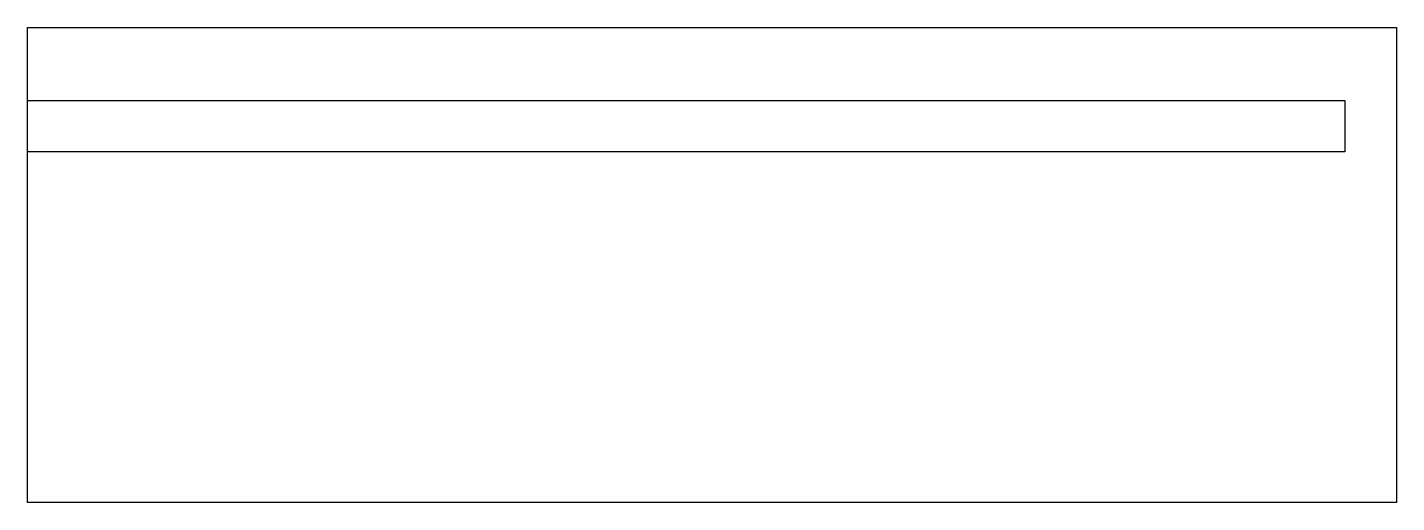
# Model space of a CAD drawing. Extents: x 0.1 to 44.7, y 0.1 to 15.5.
import ezdxf

# ---------------------------------------------------------------- set-up
doc = ezdxf.new("R2010")
doc.units = 0
doc.layers.get('0').update_dxf_attribs({"linetype": 'CONTINUOUS'})

msp = doc.modelspace()

# ---------------------------------------------------------------- linework, layer by layer
at = {"color": 0}
for p, q in [((0.088, 15.544), (44.676, 15.544)), ((0.088, 0.088), (0.088, 15.544)), ((44.676, 15.544), (44.676, 0.088)), ((44.676, 0.088), (0.088, 0.088))]:
    msp.add_line(p, q, dxfattribs=at)
at = {"color": 1}
for p, q in [((0.088, 13.162), (42.985, 13.162)), ((0.088, 11.492), (0.088, 13.162)), ((42.985, 13.162), (42.985, 11.492)), ((42.985, 11.492), (0.088, 11.492))]:
    msp.add_line(p, q, dxfattribs=at)

doc.saveas('drawing.dxf')
